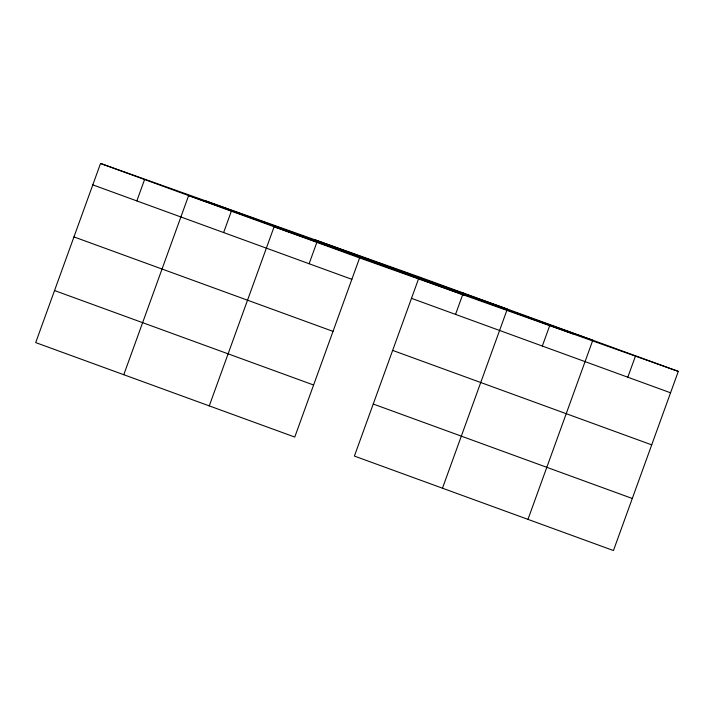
<?xml version="1.0" encoding="UTF-8"?>
<svg xmlns="http://www.w3.org/2000/svg" width="714" height="714" viewBox="0 0 714 714"><rect width="100%" height="100%" fill="white"/><g stroke="black" fill="none" stroke-linecap="round" stroke-linejoin="round"><path stroke-width="1.07" d="M678.3 371.405L419.243 276.943L100.549 163.461L35.7 342.595L294.757 437.057L359.606 257.924L678.3 371.405L613.451 550.539L354.394 456.076L418.877 277.96M136.838 200.911L144.585 179.517M123.781 374.716L188.63 195.574L507.324 309.055M223.625 232.559L231.372 211.165M209.264 405.882L274.114 226.749L592.807 340.23L527.967 519.373M309.117 263.734L316.855 242.332M455.541 314.401L463.279 292.999M442.475 488.197L506.958 310.081M542.319 346.04L550.066 324.647M627.811 377.215L635.558 355.813M314.071 239.493L573.128 333.956M205.712 200.911L464.769 295.373M100.549 163.461L359.606 257.924M411.496 298.336L670.553 392.798M92.802 184.855L351.859 279.317M392.655 350.396L651.712 444.858M73.961 236.914L333.019 331.367M373.243 404.026L632.301 498.488M54.541 290.544L313.598 385.007"/></g></svg>
